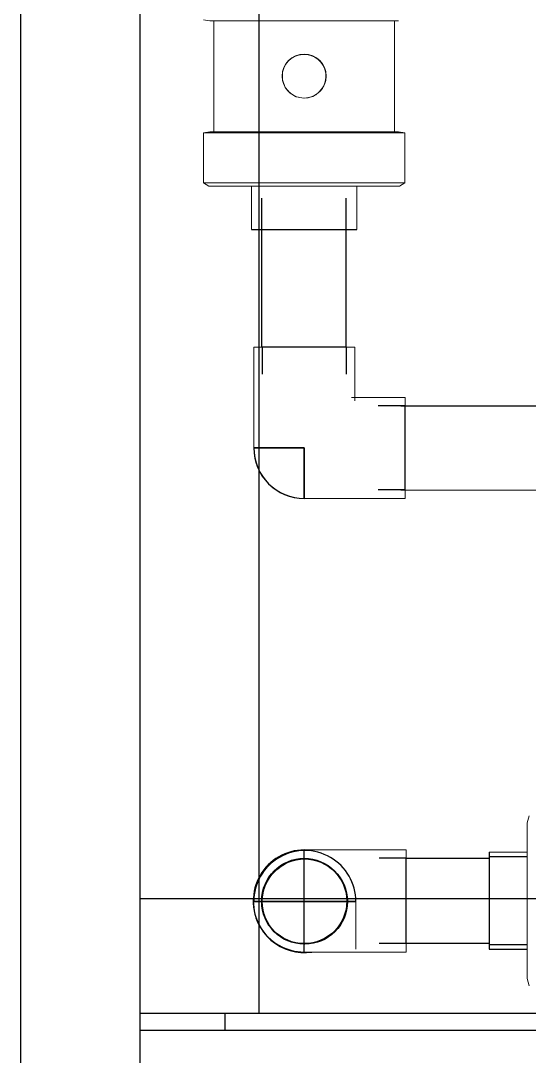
# Model space of a CAD drawing. Header units: inches. Extents: x 13 to 12015, y 11 to 4983.
# Drawn here: x 2728 to 3027, y 488 to 1097 of the extents above; entities that cross this region are included whole.
import ezdxf

# ---------------------------------------------------------------- set-up
doc = ezdxf.new("R2010")
doc.units = ezdxf.units.IN
doc.header["$MEASUREMENT"] = 0
doc.layers.add('PDF _Геометрия', color=7, linetype='Continuous')

msp = doc.modelspace()

# ---------------------------------------------------------------- linework, layer by layer
for p, q in [((2727.73127, 103.65875), (2727.73127, 1735.8645)), ((2797.73127, 1725.8645), (2797.73127, 103.65875)), ((2867.73127, 1725.8645), (2867.73127, 513.8645)), ((2869.50504, 973.85038), (2869.50504, 992.35676)), ((2919.00205, 973.85038), (2919.00205, 992.35676)), ((2863.31792, 973.85038), (2925.18918, 973.85038)), ((2869.50489, 904.90857), (2869.50504, 973.85038)), ((2918.98093, 904.90858), (2919.00205, 973.85038)), ((2919.0019, 904.90858), (2869.50489, 904.90857)), ((2869.52601, 904.90857), (2869.52602, 889.03276)), ((2919.0019, 904.90858), (2919.00191, 889.03277)), ((2953.66246, 870.43669), (2937.78665, 870.43668)), ((2951.07686, 870.43669), (3292.50592, 870.24801)), ((2953.66247, 820.9608), (2953.66246, 870.45781)), ((2894.3583, 845.6044), (2864.70624, 845.60439)), ((2864.70624, 845.60439), (2894.3583, 845.6044)), ((2894.35831, 815.95235), (2894.3583, 845.6044)), ((2894.3583, 845.6044), (2894.35831, 815.95235)), ((2953.66247, 820.9608), (2937.78666, 820.96079)), ((2951.07715, 820.9608), (3292.50621, 820.77212)), ((2894.3583, 549.57485), (2894.35829, 609.53259)), ((2894.3583, 549.24179), (2894.35829, 609.19954)), ((2954.31609, 604.65968), (2938.26531, 604.65968)), ((2954.3161, 554.63849), (2954.3161, 604.68104)), ((2954.3161, 604.68104), (3003.02317, 604.68104)), ((3003.02316, 608.13316), (3003.02316, 551.20756)), ((3003.02316, 604.68104), (3003.02316, 554.65968)), ((3025.27426, 605.50476), (3003.0232, 605.50476)), ((3297.73127, 580.7587), (2797.73127, 580.7587)), ((2924.33717, 579.22067), (2864.37942, 579.22066)), ((2864.71248, 579.22066), (2924.67022, 579.22067)), ((2954.3161, 554.63849), (2938.26531, 554.63849)), ((3003.02316, 554.65968), (2954.3161, 554.65968)), ((3025.27426, 553.83597), (3003.0232, 553.83597)), ((3003.02316, 551.20756), (3025.27422, 551.20756)), ((2797.73127, 513.65875), (3019.53975, 513.65875)), ((2847.73127, 513.65875), (2847.73127, 503.65875)), ((2969.53975, 513.65875), (3389.54558, 513.65875)), ((3019.53975, 513.65875), (3169.53975, 513.65875)), ((2797.73127, 503.65875), (3389.54558, 503.65875))]:
    msp.add_line(p, q)
for centre in [(2894.3583, 579.55372), (2894.3583, 579.22066), (2894.3583, 579.22066), (2894.69135, 579.22066)]:
    msp.add_circle(centre, 25.02127)
for centre, radius, start, end in [((2894.3583, 845.6044), 29.65206, 180.00001854, 270.00002471), ((2894.3583, 845.6044), 29.65206, 180.00001854, 270.00001854), ((2894.3583, 579.55372), 29.97887, 90.00000618, 270.00000618), ((2894.3583, 579.22066), 29.97887, 90.00000618, 188.54855057), ((2894.69135, 579.22066), 29.97887, 0.00000618, 180.00000618), ((2894.3583, 579.22066), 29.97887, 180.00000618, 278.54855057), ((2894.3583, 579.22066), 29.97887, 360, 0.00000618), ((2894.3583, 579.22066), 29.97887, 270, 270.00000618)]:
    msp.add_arc(centre, radius, start, end)
at = {"layer": 'PDF _Геометрия', "lineweight": 9}
for points in [[(2838.77815, 1096.54884), (2835.1233, 1097.07096)], [(2839.56156, 1096.54884), (2838.77838, 1096.54884), (2839.56156, 1096.54884), (2842.17217, 1096.54884), (2846.08808, 1096.54884), (2851.83142, 1096.54884), (2858.619, 1096.54884), (2866.45082, 1096.54884), (2875.32688, 1096.54884), (2884.72507, 1096.54884), (2894.12325, 1096.54884), (2903.7825, 1096.54884), (2913.18069, 1096.54884), (2922.05675, 1096.54884), (2929.88857, 1096.54884), (2936.67615, 1096.54884), (2942.41948, 1096.54884), (2946.3354, 1096.54884), (2948.946, 1096.54884), (2949.72919, 1096.54884)], [(2841.12786, 1031.28366), (2841.12786, 1096.54884)], [(2947.3795, 1096.54884), (2947.3795, 1031.28366)], [(2949.72895, 1096.54884), (2948.94577, 1096.54884)], [(2835.12341, 1030.76156), (2835.64554, 1030.76156), (2837.73402, 1030.76156), (2840.86675, 1030.76156), (2845.30478, 1030.76156), (2850.78706, 1030.76156), (2857.31358, 1030.76156), (2864.62328, 1030.76156), (2872.71615, 1030.76156), (2881.0701, 1030.76156), (2889.94616, 1030.76156), (2898.56117, 1030.76156), (2907.43723, 1030.76156), (2915.79118, 1030.76156), (2923.88406, 1030.76156), (2931.19376, 1030.76156), (2937.72028, 1030.76156), (2943.20255, 1030.76156), (2947.64058, 1030.76156), (2950.77331, 1030.76156), (2952.8618, 1030.76156), (2953.38392, 1030.76156), (2953.38392, 1001.2617)], [(2835.12345, 1030.76156), (2838.7783, 1031.28368)], [(2835.12345, 1001.2617), (2835.12345, 1030.76156)], [(2838.77815, 1031.28366), (2839.56133, 1031.28366)], [(2839.56156, 1031.28366), (2838.77838, 1031.28366)], [(2948.9458, 1031.28366), (2949.72898, 1031.28366), (2948.9458, 1031.28366), (2946.33519, 1031.28366), (2942.41928, 1031.28366), (2936.67595, 1031.28366), (2929.88837, 1031.28366), (2922.05655, 1031.28366), (2913.18048, 1031.28366), (2903.7823, 1031.28366), (2894.12305, 1031.28366), (2884.72487, 1031.28366), (2875.32668, 1031.28366), (2866.45062, 1031.28366), (2858.61879, 1031.28366), (2851.83121, 1031.28366), (2846.08788, 1031.28366), (2842.17196, 1031.28366), (2839.56137, 1031.28366)], [(2949.72895, 1031.28366), (2953.3838, 1030.76154)], [(2838.25605, 999.43435), (2835.12332, 1001.26178)], [(2835.12341, 1001.2617), (2835.64554, 1001.2617), (2837.73402, 1001.2617), (2840.86675, 1001.2617), (2845.30478, 1001.2617), (2850.78706, 1001.2617), (2857.31358, 1001.2617), (2864.62328, 1001.2617), (2872.71615, 1001.2617), (2881.0701, 1001.2617), (2889.94616, 1001.2617), (2898.56117, 1001.2617), (2907.43723, 1001.2617), (2915.79118, 1001.2617), (2923.88406, 1001.2617), (2931.19376, 1001.2617), (2937.72028, 1001.2617), (2943.20255, 1001.2617), (2947.64058, 1001.2617), (2950.77331, 1001.2617), (2952.8618, 1001.2617), (2953.38392, 1001.2617), (2950.25119, 999.43428)], [(2858.61875, 999.43435), (2858.35769, 999.43435), (2851.30905, 999.43435), (2845.82678, 999.43435), (2841.6498, 999.43435), (2839.0392, 999.43435), (2838.25602, 999.43435), (2839.0392, 999.43435), (2841.6498, 999.43435), (2845.82678, 999.43435), (2851.30905, 999.43435), (2858.35769, 999.43435), (2866.18951, 999.43435), (2875.06558, 999.43435), (2884.46376, 999.43435), (2894.12301, 999.43435), (2904.04332, 999.43435), (2913.4415, 999.43435), (2922.31757, 999.43435), (2930.14939, 999.43435), (2937.19802, 999.43435), (2942.6803, 999.43435), (2946.85728, 999.43435), (2949.46788, 999.43435), (2950.25106, 999.43435)], [(2863.31792, 973.85038), (2863.31792, 999.43433)], [(2925.18918, 999.43435), (2925.18918, 973.8504)], [(2950.25105, 999.43435), (2949.46787, 999.43435), (2946.85726, 999.43435), (2942.68029, 999.43435), (2937.19802, 999.43435), (2930.14938, 999.43435)], [(2864.70622, 904.90856), (2864.70623, 873.2657)], [(2894.2534, 904.90857), (2902.00695, 904.90858), (2909.13183, 904.90858), (2915.41849, 904.90858), (2920.02871, 904.90858), (2922.96249, 904.90858), (2924.01026, 904.90858), (2922.96249, 904.90858), (2920.02871, 904.90858), (2918.98093, 904.90858)], [(2924.01034, 873.26572), (2924.01033, 904.90859)], [(2864.70623, 873.26571), (2864.70624, 845.60439)], [(2953.66246, 875.25648), (2922.01959, 875.25647)], [(2953.66246, 845.7093), (2953.66247, 837.95575), (2953.66247, 830.83087), (2953.66247, 824.54421), (2953.66247, 819.93399), (2953.66247, 817.00021), (2953.66247, 815.95243), (2953.66247, 817.00021), (2953.66247, 819.93399), (2953.66247, 820.98176)], [(2894.35831, 815.95235), (2922.01962, 815.95236)], [(2922.01962, 815.95236), (2953.66248, 815.95237)], [(3025.27422, 625.37776), (3026.5722, 629.64254)], [(3025.27422, 607.94781), (3025.27422, 612.9543), (3025.27422, 617.40451), (3025.27422, 620.74217), (3025.27422, 623.33813), (3025.27422, 625.00696), (3025.27422, 625.37781), (3025.27422, 625.00696), (3025.27422, 623.33813), (3025.27422, 620.74217), (3025.27422, 617.40451), (3025.27422, 612.9543), (3025.27422, 607.94781), (3025.27422, 602.19962), (3025.27422, 595.89515), (3025.27422, 589.21983), (3025.27422, 582.35909), (3025.27422, 575.31292), (3025.27422, 568.45218), (3025.27422, 561.77686), (3025.27422, 555.47239), (3025.27422, 549.7242), (3025.27422, 544.71772), (3025.27422, 542.86346)], [(3025.27422, 551.39291), (3025.27422, 546.38642), (3025.27422, 541.93621), (3025.27422, 538.59855), (3025.27422, 536.0026), (3025.27422, 534.33377), (3025.27422, 533.96292), (3025.27422, 534.33377), (3025.27422, 536.0026), (3025.27422, 538.59855), (3025.27422, 541.93621), (3025.27422, 546.38642), (3025.27422, 551.39291), (3025.27422, 557.1411), (3025.27422, 563.44557), (3025.27422, 570.12089), (3025.27422, 576.98163), (3025.27422, 584.0278), (3025.27422, 590.88854), (3025.27422, 597.56386), (3025.27422, 603.86833), (3025.27422, 609.61652), (3025.27422, 614.623), (3025.27422, 616.47726)], [(2922.32448, 609.5326), (2894.35829, 609.53259)], [(2954.31609, 609.5326), (2922.32447, 609.5326)], [(3025.27422, 608.13316), (3003.02316, 608.13316)], [(3025.27422, 595.89511), (3025.27422, 599.04734)], [(2924.67023, 551.25448), (2924.67022, 579.22067)], [(2954.3161, 579.65976), (2954.3161, 571.82076), (2954.3161, 564.61734), (2954.3161, 558.26139), (2954.3161, 553.60036), (2954.3161, 550.63425), (2954.3161, 549.57492), (2954.3161, 550.63425), (2954.3161, 553.60036), (2954.3161, 554.65968)], [(3025.27422, 581.98819), (3025.27422, 583.4716)], [(2894.3583, 549.57485), (2922.32449, 549.57485)], [(2922.32448, 549.57485), (2954.31611, 549.57485)], [(3025.27422, 533.96297), (3026.5722, 529.69818)]]:
    msp.add_lwpolyline(points, dxfattribs=at)
msp.add_lwpolyline([(2894.12316, 1051.12426), (2889.68513, 1051.90745), (2886.03027, 1053.99593), (2883.15861, 1057.38972), (2881.59224, 1061.82775), (2881.59224, 1066.26578, -2.150379108)], format="xyb", close=True, dxfattribs=at)
for points in [[(2869.52601, 904.90857), (2868.68779, 904.90857), (2865.54446, 904.90856), (2864.70624, 904.90856), (2865.54446, 904.90856), (2868.68779, 904.90857), (2873.29801, 904.90857), (2879.37512, 904.90857), (2886.70955, 904.90857), (2894.25355, 904.90857), (2887.96689, 904.90857), (2881.88978, 904.90857), (2876.86045, 904.90857), (2872.8789, 904.90857), (2870.36423, 904.90857)], [(2953.66246, 870.43669), (2953.66246, 871.27491), (2953.66246, 874.41824), (2953.66246, 875.25646), (2953.66246, 874.41824), (2953.66246, 871.27491), (2953.66246, 866.66469), (2953.66246, 860.58758), (2953.66246, 853.25314), (2953.66246, 845.70915), (2953.66246, 851.99581), (2953.66246, 858.07292), (2953.66246, 863.10225), (2953.66246, 867.0838), (2953.66246, 869.59847)], [(2954.31609, 604.65968), (2954.31609, 605.50715), (2954.31609, 608.68512), (2954.31609, 609.53258), (2954.31609, 608.68512), (2954.31609, 605.50715), (2954.31609, 600.84611), (2954.3161, 594.70203), (2954.3161, 587.28675), (2954.3161, 579.65961), (2954.3161, 586.01556), (2954.3161, 592.15965), (2954.31609, 597.24441), (2954.31609, 601.26984), (2954.31609, 603.81222)]]:
    msp.add_lwpolyline(points, close=True, dxfattribs=at)
msp.add_circle((2894.25369, 1064.03634), 12.93361, dxfattribs=at)

doc.saveas('drawing.dxf')
